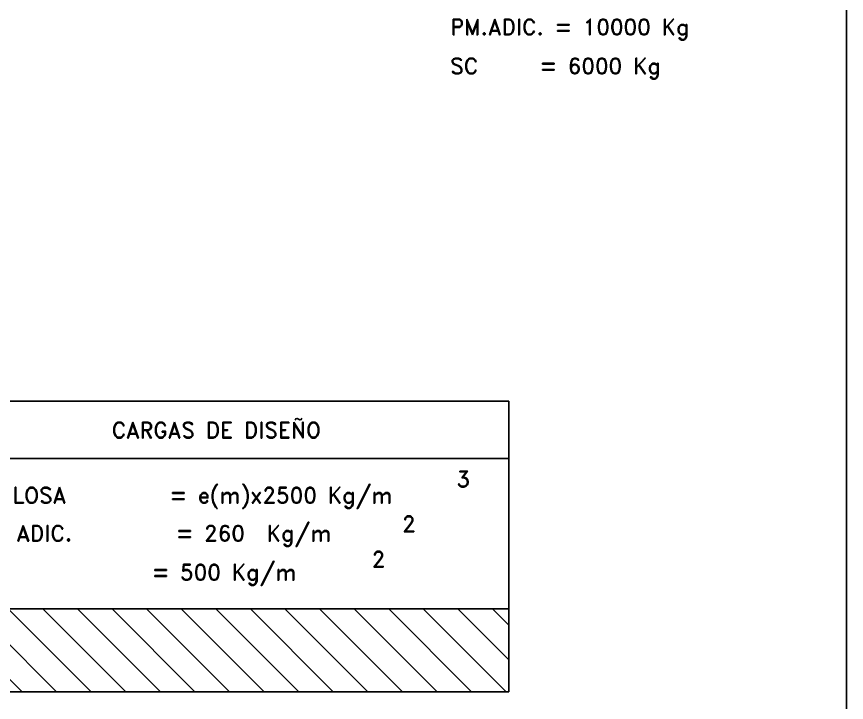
# Model space of a CAD drawing. Extents: x -2502 to 14741, y -2417 to 9756.
# Drawn here: x 12358 to 14733, y -1343 to 620 of the extents above; entities that cross this region are included whole.
import ezdxf
from ezdxf.enums import TextEntityAlignment as Align

# ---------------------------------------------------------------- set-up
doc = ezdxf.new("R2010")
doc.units = 0
doc.header["$LTSCALE"] = 60
doc.header["$MEASUREMENT"] = 0
doc.layers.add('HATCH CARGAS', color=1, linetype='CONTINUOUS')
doc.layers.add('RLA-FORMATO', color=7, linetype='CONTINUOUS')
doc.styles.add('ROMAND', font='romand', dxfattribs={"height": 31.5})

msp = doc.modelspace()

# ---------------------------------------------------------------- hatches: boundary and pattern name
at = {"layer": 'HATCH CARGAS'}
h = msp.add_hatch(dxfattribs=at)
h.set_pattern_fill('_USER', color=256, scale=70, angle=135, style=0, pattern_type=0)
h.set_pattern_definition([(135, (17596.81, 591.844), (-49.4975, -49.4975), [])])
h.paths.add_polyline_path([(12156, -1075.3), (12156, -1312.5), (13767.3, -1312.5), (13767.3, -1075.3)])

# ---------------------------------------------------------------- linework, layer by layer
at = {"layer": 'HATCH CARGAS', "color": 3}
for p, q in [((12156, -480.5), (13767.3, -480.5)), ((13767.3, -480.5), (13767.3, -1312.5)), ((13767.3, -644.9), (12156, -644.9)), ((13767.3, -1075.3), (12156, -1075.3)), ((13767.3, -1312.5), (12156, -1312.5))]:
    msp.add_line(p, q, dxfattribs=at)
at = {"layer": 'RLA-FORMATO', "color": 6, "linetype": 'Continuous'}
msp.add_line((14733.5, 9755.7), (14733.5, -2409.3), dxfattribs=at)

# ---------------------------------------------------------------- texts
at = {"layer": 'HATCH CARGAS', "color": 7, "style": 'ROMAND'}
for s, p in [('PM.ADIC. = 10000 Kg', (13600.3, 567.4)), ('SC     = 6000 Kg', (13599.3, 455.9)), ('3', (13617.3, -726.4)), ('PP. LOSA        = e(m)x2500 Kg/m', (12215.8, -772.8)), ('PM. ADIC.        = 260  Kg/m', (12219.1, -881.6)), ('2', (13461.6, -854.8)), ('2', (13374.7, -956)), ('SC             = 500 Kg/m', (12218.2, -993.1))]:
    msp.add_text(s, height=45.5, dxfattribs=at).set_placement(p)
msp.add_text('CARGAS DE DISEÑO', height=45.5, dxfattribs=at).set_placement((12930, -586.4), align=Align.CENTER)

doc.saveas('drawing.dxf')
